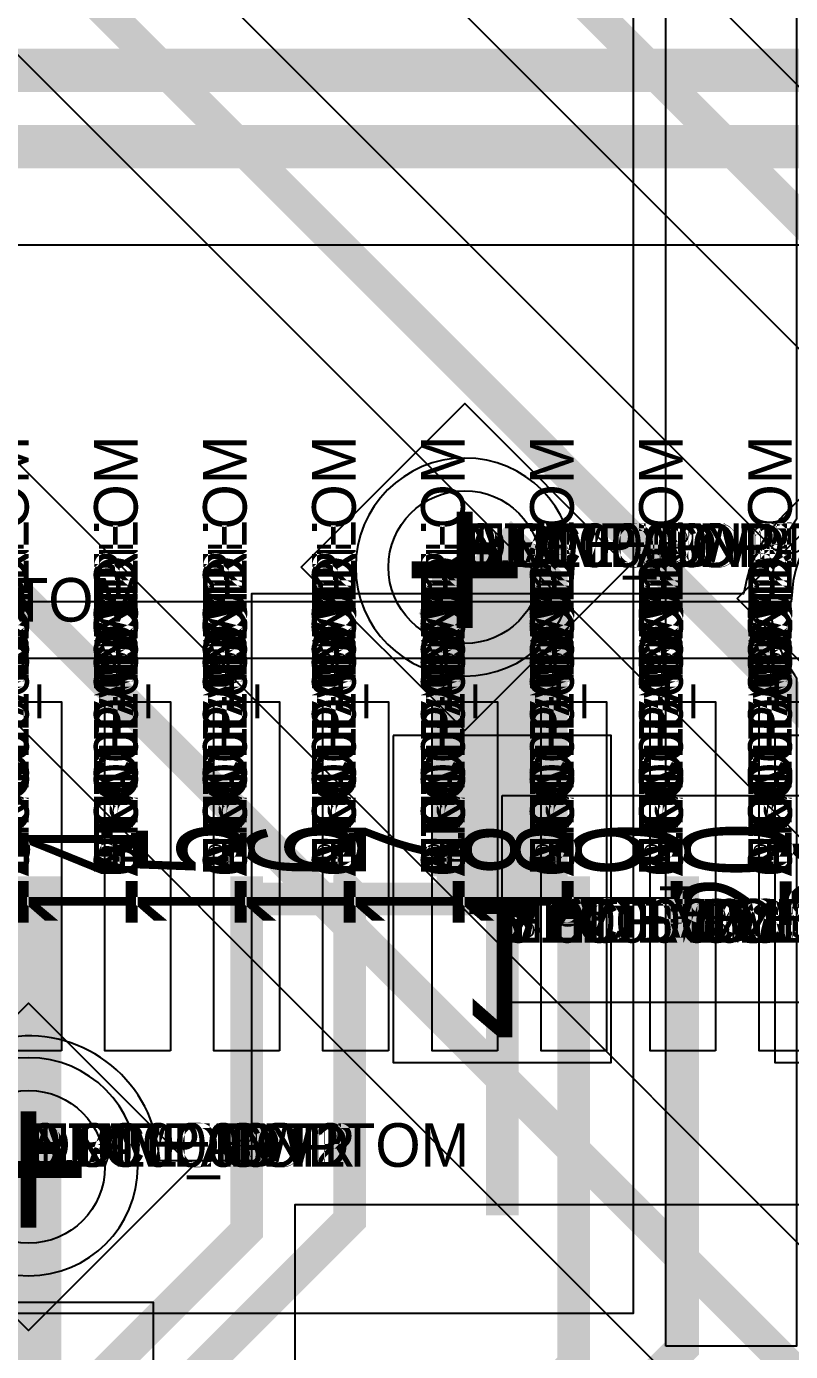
# Model space of a CAD drawing. Extents: x 0 to 323, y 0 to 320.
# Drawn here: x 63.17 to 66.67, y 35.53 to 41.6 of the extents above; entities that cross this region are included whole.
import ezdxf
from ezdxf.enums import TextEntityAlignment as Align

# ---------------------------------------------------------------- set-up
doc = ezdxf.new("R2010")
doc.units = 0
doc.header["$MEASUREMENT"] = 0
doc.layers.get('0').update_dxf_attribs({"linetype": 'CONTINUOUS'})
for name, color, linetype in [('CDN_FIGURES', 7, 'CONTINUOUS'), ('ETCH_BOTTOM', 7, 'CONTINUOUS'), ('ETCH_GND', 3, 'CONTINUOUS'), ('ETCH_INT1', 4, 'CONTINUOUS'), ('ETCH_INT2', 5, 'CONTINUOUS'), ('ETCH_PWR', 6, 'CONTINUOUS'), ('ETCH_TOP', 2, 'CONTINUOUS'), ('MANUFACTURING_NCLEGEND-1-6', 8, 'CONTINUOUS'), ('PACKAGE_GEOMETRY_ASSEMBLY_TOP', 11, 'CONTINUOUS'), ('PACKAGE_GEOMETRY_PIN_NUMBER', 9, 'CONTINUOUS')]:
    doc.layers.add(name, color=color, linetype=linetype)

# ---------------------------------------------------------------- blocks, each defined once
blk = doc.blocks.new('PAD_INFO')
for tag in ['SHAPE_TYPE', 'PAD_HEIGHT', 'PAD_LAYER', 'PAD_TYPE', 'PAD_WIDTH']:
    blk.add_attdef(tag, (0, 0), '', height=0.2)
at = {"flags": 2}
blk.add_attdef('CDN_TYPE', (0, 0), '', height=0.2, dxfattribs=at)
blk = doc.blocks.new('DRILL_INFO')
at = {"flags": 2}
blk.add_attdef('CDN_TYPE', (0, 0), '', height=0.2, dxfattribs=at)
for tag in ['FSHAPE', 'FCHAR', 'DRILL_HEIGHT', 'DIAMETER', 'PLATED', 'DRILL_WIDTH']:
    blk.add_attdef(tag, (0, 0), '', height=0.2)
blk = doc.blocks.new('VIA0700X0300')
at = {"layer": 'ETCH_BOTTOM'}
blk.add_circle((0, 0), 0.35, dxfattribs=at)
at = {"layer": 'ETCH_GND'}
blk.add_circle((0, 0), 0.35, dxfattribs=at)
at = {"layer": 'ETCH_INT1'}
blk.add_circle((0, 0), 0.35, dxfattribs=at)
at = {"layer": 'ETCH_INT2'}
blk.add_circle((0, 0), 0.35, dxfattribs=at)
at = {"layer": 'ETCH_PWR'}
blk.add_circle((0, 0), 0.35, dxfattribs=at)
at = {"layer": 'ETCH_TOP'}
blk.add_circle((0, 0), 0.35, dxfattribs=at)
ref = blk.add_blockref('PAD_INFO', (0, 0))
ref.add_attrib('PAD_LAYER', 'ETCH_TOP', (0, 0), dxfattribs={"height": 0.2})
ref.add_attrib('SHAPE_TYPE', 'NULL', (0, 0), dxfattribs={"height": 0.2})
ref.add_attrib('PAD_TYPE', 'ANTIPAD', (0, 0), dxfattribs={"height": 0.2})
ref.add_attrib('PAD_WIDTH', '0.000000', (0, 0), dxfattribs={"height": 0.2})
ref.add_attrib('PAD_HEIGHT', '0.000000', (0, 0), dxfattribs={"height": 0.2})
ref = blk.add_blockref('PAD_INFO', (0, 0))
ref.add_attrib('PAD_LAYER', 'ETCH_GND', (0, 0), dxfattribs={"height": 0.2})
ref.add_attrib('SHAPE_TYPE', 'NULL', (0, 0), dxfattribs={"height": 0.2})
ref.add_attrib('PAD_TYPE', 'ANTIPAD', (0, 0), dxfattribs={"height": 0.2})
ref.add_attrib('PAD_WIDTH', '0.000000', (0, 0), dxfattribs={"height": 0.2})
ref.add_attrib('PAD_HEIGHT', '0.000000', (0, 0), dxfattribs={"height": 0.2})
ref = blk.add_blockref('PAD_INFO', (0, 0))
ref.add_attrib('PAD_LAYER', 'ETCH_INT1', (0, 0), dxfattribs={"height": 0.2})
ref.add_attrib('SHAPE_TYPE', 'NULL', (0, 0), dxfattribs={"height": 0.2})
ref.add_attrib('PAD_TYPE', 'ANTIPAD', (0, 0), dxfattribs={"height": 0.2})
ref.add_attrib('PAD_WIDTH', '0.000000', (0, 0), dxfattribs={"height": 0.2})
ref.add_attrib('PAD_HEIGHT', '0.000000', (0, 0), dxfattribs={"height": 0.2})
ref = blk.add_blockref('PAD_INFO', (0, 0))
ref.add_attrib('PAD_LAYER', 'ETCH_INT2', (0, 0), dxfattribs={"height": 0.2})
ref.add_attrib('SHAPE_TYPE', 'NULL', (0, 0), dxfattribs={"height": 0.2})
ref.add_attrib('PAD_TYPE', 'ANTIPAD', (0, 0), dxfattribs={"height": 0.2})
ref.add_attrib('PAD_WIDTH', '0.000000', (0, 0), dxfattribs={"height": 0.2})
ref.add_attrib('PAD_HEIGHT', '0.000000', (0, 0), dxfattribs={"height": 0.2})
ref = blk.add_blockref('PAD_INFO', (0, 0))
ref.add_attrib('PAD_LAYER', 'ETCH_PWR', (0, 0), dxfattribs={"height": 0.2})
ref.add_attrib('SHAPE_TYPE', 'NULL', (0, 0), dxfattribs={"height": 0.2})
ref.add_attrib('PAD_TYPE', 'ANTIPAD', (0, 0), dxfattribs={"height": 0.2})
ref.add_attrib('PAD_WIDTH', '0.000000', (0, 0), dxfattribs={"height": 0.2})
ref.add_attrib('PAD_HEIGHT', '0.000000', (0, 0), dxfattribs={"height": 0.2})
ref = blk.add_blockref('PAD_INFO', (0, 0))
ref.add_attrib('PAD_LAYER', 'ETCH_BOTTOM', (0, 0), dxfattribs={"height": 0.2})
ref.add_attrib('SHAPE_TYPE', 'NULL', (0, 0), dxfattribs={"height": 0.2})
ref.add_attrib('PAD_TYPE', 'ANTIPAD', (0, 0), dxfattribs={"height": 0.2})
ref.add_attrib('PAD_WIDTH', '0.000000', (0, 0), dxfattribs={"height": 0.2})
ref.add_attrib('PAD_HEIGHT', '0.000000', (0, 0), dxfattribs={"height": 0.2})
ref = blk.add_blockref('PAD_INFO', (0, 0))
ref.add_attrib('PAD_LAYER', 'ETCH_TOP', (0, 0), dxfattribs={"height": 0.2})
ref.add_attrib('SHAPE_TYPE', 'NULL', (0, 0), dxfattribs={"height": 0.2})
ref.add_attrib('PAD_TYPE', 'THERMAL', (0, 0), dxfattribs={"height": 0.2})
ref.add_attrib('PAD_WIDTH', '0.000000', (0, 0), dxfattribs={"height": 0.2})
ref.add_attrib('PAD_HEIGHT', '0.000000', (0, 0), dxfattribs={"height": 0.2})
ref = blk.add_blockref('PAD_INFO', (0, 0))
ref.add_attrib('PAD_LAYER', 'ETCH_GND', (0, 0), dxfattribs={"height": 0.2})
ref.add_attrib('SHAPE_TYPE', 'NULL', (0, 0), dxfattribs={"height": 0.2})
ref.add_attrib('PAD_TYPE', 'THERMAL', (0, 0), dxfattribs={"height": 0.2})
ref.add_attrib('PAD_WIDTH', '0.000000', (0, 0), dxfattribs={"height": 0.2})
ref.add_attrib('PAD_HEIGHT', '0.000000', (0, 0), dxfattribs={"height": 0.2})
ref = blk.add_blockref('PAD_INFO', (0, 0))
ref.add_attrib('PAD_LAYER', 'ETCH_INT1', (0, 0), dxfattribs={"height": 0.2})
ref.add_attrib('SHAPE_TYPE', 'NULL', (0, 0), dxfattribs={"height": 0.2})
ref.add_attrib('PAD_TYPE', 'THERMAL', (0, 0), dxfattribs={"height": 0.2})
ref.add_attrib('PAD_WIDTH', '0.000000', (0, 0), dxfattribs={"height": 0.2})
ref.add_attrib('PAD_HEIGHT', '0.000000', (0, 0), dxfattribs={"height": 0.2})
ref = blk.add_blockref('PAD_INFO', (0, 0))
ref.add_attrib('PAD_LAYER', 'ETCH_INT2', (0, 0), dxfattribs={"height": 0.2})
ref.add_attrib('SHAPE_TYPE', 'NULL', (0, 0), dxfattribs={"height": 0.2})
ref.add_attrib('PAD_TYPE', 'THERMAL', (0, 0), dxfattribs={"height": 0.2})
ref.add_attrib('PAD_WIDTH', '0.000000', (0, 0), dxfattribs={"height": 0.2})
ref.add_attrib('PAD_HEIGHT', '0.000000', (0, 0), dxfattribs={"height": 0.2})
ref = blk.add_blockref('PAD_INFO', (0, 0))
ref.add_attrib('PAD_LAYER', 'ETCH_PWR', (0, 0), dxfattribs={"height": 0.2})
ref.add_attrib('SHAPE_TYPE', 'NULL', (0, 0), dxfattribs={"height": 0.2})
ref.add_attrib('PAD_TYPE', 'THERMAL', (0, 0), dxfattribs={"height": 0.2})
ref.add_attrib('PAD_WIDTH', '0.000000', (0, 0), dxfattribs={"height": 0.2})
ref.add_attrib('PAD_HEIGHT', '0.000000', (0, 0), dxfattribs={"height": 0.2})
ref = blk.add_blockref('PAD_INFO', (0, 0))
ref.add_attrib('PAD_LAYER', 'ETCH_BOTTOM', (0, 0), dxfattribs={"height": 0.2})
ref.add_attrib('SHAPE_TYPE', 'NULL', (0, 0), dxfattribs={"height": 0.2})
ref.add_attrib('PAD_TYPE', 'THERMAL', (0, 0), dxfattribs={"height": 0.2})
ref.add_attrib('PAD_WIDTH', '0.000000', (0, 0), dxfattribs={"height": 0.2})
ref.add_attrib('PAD_HEIGHT', '0.000000', (0, 0), dxfattribs={"height": 0.2})
ref = blk.add_blockref('PAD_INFO', (0, 0))
ref.add_attrib('PAD_LAYER', 'ETCH_TOP', (0, 0), dxfattribs={"height": 0.2})
ref.add_attrib('SHAPE_TYPE', 'CIRCLE', (0, 0), dxfattribs={"height": 0.2})
ref.add_attrib('PAD_TYPE', 'REGULAR', (0, 0), dxfattribs={"height": 0.2})
ref.add_attrib('PAD_WIDTH', '0.700000', (0, 0), dxfattribs={"height": 0.2})
ref.add_attrib('PAD_HEIGHT', '0.700000', (0, 0), dxfattribs={"height": 0.2})
ref = blk.add_blockref('PAD_INFO', (0, 0))
ref.add_attrib('PAD_LAYER', 'ETCH_GND', (0, 0), dxfattribs={"height": 0.2})
ref.add_attrib('SHAPE_TYPE', 'CIRCLE', (0, 0), dxfattribs={"height": 0.2})
ref.add_attrib('PAD_TYPE', 'REGULAR', (0, 0), dxfattribs={"height": 0.2})
ref.add_attrib('PAD_WIDTH', '0.700000', (0, 0), dxfattribs={"height": 0.2})
ref.add_attrib('PAD_HEIGHT', '0.700000', (0, 0), dxfattribs={"height": 0.2})
ref = blk.add_blockref('PAD_INFO', (0, 0))
ref.add_attrib('PAD_LAYER', 'ETCH_INT1', (0, 0), dxfattribs={"height": 0.2})
ref.add_attrib('SHAPE_TYPE', 'CIRCLE', (0, 0), dxfattribs={"height": 0.2})
ref.add_attrib('PAD_TYPE', 'REGULAR', (0, 0), dxfattribs={"height": 0.2})
ref.add_attrib('PAD_WIDTH', '0.700000', (0, 0), dxfattribs={"height": 0.2})
ref.add_attrib('PAD_HEIGHT', '0.700000', (0, 0), dxfattribs={"height": 0.2})
ref = blk.add_blockref('PAD_INFO', (0, 0))
ref.add_attrib('PAD_LAYER', 'ETCH_INT2', (0, 0), dxfattribs={"height": 0.2})
ref.add_attrib('SHAPE_TYPE', 'CIRCLE', (0, 0), dxfattribs={"height": 0.2})
ref.add_attrib('PAD_TYPE', 'REGULAR', (0, 0), dxfattribs={"height": 0.2})
ref.add_attrib('PAD_WIDTH', '0.700000', (0, 0), dxfattribs={"height": 0.2})
ref.add_attrib('PAD_HEIGHT', '0.700000', (0, 0), dxfattribs={"height": 0.2})
ref = blk.add_blockref('PAD_INFO', (0, 0))
ref.add_attrib('PAD_LAYER', 'ETCH_PWR', (0, 0), dxfattribs={"height": 0.2})
ref.add_attrib('SHAPE_TYPE', 'CIRCLE', (0, 0), dxfattribs={"height": 0.2})
ref.add_attrib('PAD_TYPE', 'REGULAR', (0, 0), dxfattribs={"height": 0.2})
ref.add_attrib('PAD_WIDTH', '0.700000', (0, 0), dxfattribs={"height": 0.2})
ref.add_attrib('PAD_HEIGHT', '0.700000', (0, 0), dxfattribs={"height": 0.2})
ref = blk.add_blockref('PAD_INFO', (0, 0))
ref.add_attrib('PAD_LAYER', 'ETCH_BOTTOM', (0, 0), dxfattribs={"height": 0.2})
ref.add_attrib('SHAPE_TYPE', 'CIRCLE', (0, 0), dxfattribs={"height": 0.2})
ref.add_attrib('PAD_TYPE', 'REGULAR', (0, 0), dxfattribs={"height": 0.2})
ref.add_attrib('PAD_WIDTH', '0.700000', (0, 0), dxfattribs={"height": 0.2})
ref.add_attrib('PAD_HEIGHT', '0.700000', (0, 0), dxfattribs={"height": 0.2})
ref = blk.add_blockref('DRILL_INFO', (0, 0))
ref.add_attrib('DIAMETER', '0.300000', (0, 0), dxfattribs={"height": 0.2})
ref.add_attrib('PLATED', 'PLATED', (0, 0), dxfattribs={"height": 0.2})
ref.add_attrib('FSHAPE', 'DIAMOND', (0, 0), dxfattribs={"height": 0.2})
ref.add_attrib('FCHAR', '+', (0, 0), dxfattribs={"height": 0.2})
ref.add_attrib('DRILL_WIDTH', '1.500000', (0, 0), dxfattribs={"height": 0.2})
ref.add_attrib('DRILL_HEIGHT', '1.500000', (0, 0), dxfattribs={"height": 0.2})
for tag in ['CDN_TYPE', 'PIN']:
    blk.add_attdef(tag, (0, 0), '', height=0.2)
at = {"flags": 2}
for tag in ['PSTKNAME', 'BBV']:
    blk.add_attdef(tag, (0, 0), '', height=0.2, dxfattribs=at)
blk = doc.blocks.new('FIGURE_DIAMOND')
at = {"layer": 'CDN_FIGURES'}
blk.add_lwpolyline([(-0.5, 0), (0, 0.5), (0.5, 0), (0, -0.5)], close=True, dxfattribs=at)
blk = doc.blocks.new('RC1600X0300TS_NS')
at = {"layer": 'ETCH_TOP'}
blk.add_lwpolyline([(-0.8, -0.15), (-0.8, 0.15), (0.8, 0.15), (0.8, -0.15)], close=True, dxfattribs=at)
ref = blk.add_blockref('PAD_INFO', (0, 0))
ref.add_attrib('PAD_LAYER', 'ETCH_TOP', (0, 0), dxfattribs={"height": 0.2})
ref.add_attrib('SHAPE_TYPE', 'NULL', (0, 0), dxfattribs={"height": 0.2})
ref.add_attrib('PAD_TYPE', 'ANTIPAD', (0, 0), dxfattribs={"height": 0.2})
ref.add_attrib('PAD_WIDTH', '0.000000', (0, 0), dxfattribs={"height": 0.2})
ref.add_attrib('PAD_HEIGHT', '0.000000', (0, 0), dxfattribs={"height": 0.2})
ref = blk.add_blockref('PAD_INFO', (0, 0))
ref.add_attrib('PAD_LAYER', 'ETCH_GND', (0, 0), dxfattribs={"height": 0.2})
ref.add_attrib('SHAPE_TYPE', 'NULL', (0, 0), dxfattribs={"height": 0.2})
ref.add_attrib('PAD_TYPE', 'ANTIPAD', (0, 0), dxfattribs={"height": 0.2})
ref.add_attrib('PAD_WIDTH', '0.000000', (0, 0), dxfattribs={"height": 0.2})
ref.add_attrib('PAD_HEIGHT', '0.000000', (0, 0), dxfattribs={"height": 0.2})
ref = blk.add_blockref('PAD_INFO', (0, 0))
ref.add_attrib('PAD_LAYER', 'ETCH_INT1', (0, 0), dxfattribs={"height": 0.2})
ref.add_attrib('SHAPE_TYPE', 'NULL', (0, 0), dxfattribs={"height": 0.2})
ref.add_attrib('PAD_TYPE', 'ANTIPAD', (0, 0), dxfattribs={"height": 0.2})
ref.add_attrib('PAD_WIDTH', '0.000000', (0, 0), dxfattribs={"height": 0.2})
ref.add_attrib('PAD_HEIGHT', '0.000000', (0, 0), dxfattribs={"height": 0.2})
ref = blk.add_blockref('PAD_INFO', (0, 0))
ref.add_attrib('PAD_LAYER', 'ETCH_INT2', (0, 0), dxfattribs={"height": 0.2})
ref.add_attrib('SHAPE_TYPE', 'NULL', (0, 0), dxfattribs={"height": 0.2})
ref.add_attrib('PAD_TYPE', 'ANTIPAD', (0, 0), dxfattribs={"height": 0.2})
ref.add_attrib('PAD_WIDTH', '0.000000', (0, 0), dxfattribs={"height": 0.2})
ref.add_attrib('PAD_HEIGHT', '0.000000', (0, 0), dxfattribs={"height": 0.2})
ref = blk.add_blockref('PAD_INFO', (0, 0))
ref.add_attrib('PAD_LAYER', 'ETCH_PWR', (0, 0), dxfattribs={"height": 0.2})
ref.add_attrib('SHAPE_TYPE', 'NULL', (0, 0), dxfattribs={"height": 0.2})
ref.add_attrib('PAD_TYPE', 'ANTIPAD', (0, 0), dxfattribs={"height": 0.2})
ref.add_attrib('PAD_WIDTH', '0.000000', (0, 0), dxfattribs={"height": 0.2})
ref.add_attrib('PAD_HEIGHT', '0.000000', (0, 0), dxfattribs={"height": 0.2})
ref = blk.add_blockref('PAD_INFO', (0, 0))
ref.add_attrib('PAD_LAYER', 'ETCH_BOTTOM', (0, 0), dxfattribs={"height": 0.2})
ref.add_attrib('SHAPE_TYPE', 'NULL', (0, 0), dxfattribs={"height": 0.2})
ref.add_attrib('PAD_TYPE', 'ANTIPAD', (0, 0), dxfattribs={"height": 0.2})
ref.add_attrib('PAD_WIDTH', '0.000000', (0, 0), dxfattribs={"height": 0.2})
ref.add_attrib('PAD_HEIGHT', '0.000000', (0, 0), dxfattribs={"height": 0.2})
ref = blk.add_blockref('PAD_INFO', (0, 0))
ref.add_attrib('PAD_LAYER', 'ETCH_TOP', (0, 0), dxfattribs={"height": 0.2})
ref.add_attrib('SHAPE_TYPE', 'NULL', (0, 0), dxfattribs={"height": 0.2})
ref.add_attrib('PAD_TYPE', 'THERMAL', (0, 0), dxfattribs={"height": 0.2})
ref.add_attrib('PAD_WIDTH', '0.000000', (0, 0), dxfattribs={"height": 0.2})
ref.add_attrib('PAD_HEIGHT', '0.000000', (0, 0), dxfattribs={"height": 0.2})
ref = blk.add_blockref('PAD_INFO', (0, 0))
ref.add_attrib('PAD_LAYER', 'ETCH_GND', (0, 0), dxfattribs={"height": 0.2})
ref.add_attrib('SHAPE_TYPE', 'NULL', (0, 0), dxfattribs={"height": 0.2})
ref.add_attrib('PAD_TYPE', 'THERMAL', (0, 0), dxfattribs={"height": 0.2})
ref.add_attrib('PAD_WIDTH', '0.000000', (0, 0), dxfattribs={"height": 0.2})
ref.add_attrib('PAD_HEIGHT', '0.000000', (0, 0), dxfattribs={"height": 0.2})
ref = blk.add_blockref('PAD_INFO', (0, 0))
ref.add_attrib('PAD_LAYER', 'ETCH_INT1', (0, 0), dxfattribs={"height": 0.2})
ref.add_attrib('SHAPE_TYPE', 'NULL', (0, 0), dxfattribs={"height": 0.2})
ref.add_attrib('PAD_TYPE', 'THERMAL', (0, 0), dxfattribs={"height": 0.2})
ref.add_attrib('PAD_WIDTH', '0.000000', (0, 0), dxfattribs={"height": 0.2})
ref.add_attrib('PAD_HEIGHT', '0.000000', (0, 0), dxfattribs={"height": 0.2})
ref = blk.add_blockref('PAD_INFO', (0, 0))
ref.add_attrib('PAD_LAYER', 'ETCH_INT2', (0, 0), dxfattribs={"height": 0.2})
ref.add_attrib('SHAPE_TYPE', 'NULL', (0, 0), dxfattribs={"height": 0.2})
ref.add_attrib('PAD_TYPE', 'THERMAL', (0, 0), dxfattribs={"height": 0.2})
ref.add_attrib('PAD_WIDTH', '0.000000', (0, 0), dxfattribs={"height": 0.2})
ref.add_attrib('PAD_HEIGHT', '0.000000', (0, 0), dxfattribs={"height": 0.2})
ref = blk.add_blockref('PAD_INFO', (0, 0))
ref.add_attrib('PAD_LAYER', 'ETCH_PWR', (0, 0), dxfattribs={"height": 0.2})
ref.add_attrib('SHAPE_TYPE', 'NULL', (0, 0), dxfattribs={"height": 0.2})
ref.add_attrib('PAD_TYPE', 'THERMAL', (0, 0), dxfattribs={"height": 0.2})
ref.add_attrib('PAD_WIDTH', '0.000000', (0, 0), dxfattribs={"height": 0.2})
ref.add_attrib('PAD_HEIGHT', '0.000000', (0, 0), dxfattribs={"height": 0.2})
ref = blk.add_blockref('PAD_INFO', (0, 0))
ref.add_attrib('PAD_LAYER', 'ETCH_BOTTOM', (0, 0), dxfattribs={"height": 0.2})
ref.add_attrib('SHAPE_TYPE', 'NULL', (0, 0), dxfattribs={"height": 0.2})
ref.add_attrib('PAD_TYPE', 'THERMAL', (0, 0), dxfattribs={"height": 0.2})
ref.add_attrib('PAD_WIDTH', '0.000000', (0, 0), dxfattribs={"height": 0.2})
ref.add_attrib('PAD_HEIGHT', '0.000000', (0, 0), dxfattribs={"height": 0.2})
ref = blk.add_blockref('PAD_INFO', (0, 0))
ref.add_attrib('PAD_LAYER', 'ETCH_TOP', (0, 0), dxfattribs={"height": 0.2})
ref.add_attrib('SHAPE_TYPE', 'RECTANGLE', (0, 0), dxfattribs={"height": 0.2})
ref.add_attrib('PAD_TYPE', 'REGULAR', (0, 0), dxfattribs={"height": 0.2})
ref.add_attrib('PAD_WIDTH', '1.600000', (0, 0), dxfattribs={"height": 0.2})
ref.add_attrib('PAD_HEIGHT', '0.300000', (0, 0), dxfattribs={"height": 0.2})
ref = blk.add_blockref('PAD_INFO', (0, 0))
ref.add_attrib('PAD_LAYER', 'ETCH_GND', (0, 0), dxfattribs={"height": 0.2})
ref.add_attrib('SHAPE_TYPE', 'NULL', (0, 0), dxfattribs={"height": 0.2})
ref.add_attrib('PAD_TYPE', 'REGULAR', (0, 0), dxfattribs={"height": 0.2})
ref.add_attrib('PAD_WIDTH', '0.000000', (0, 0), dxfattribs={"height": 0.2})
ref.add_attrib('PAD_HEIGHT', '0.000000', (0, 0), dxfattribs={"height": 0.2})
ref = blk.add_blockref('PAD_INFO', (0, 0))
ref.add_attrib('PAD_LAYER', 'ETCH_INT1', (0, 0), dxfattribs={"height": 0.2})
ref.add_attrib('SHAPE_TYPE', 'NULL', (0, 0), dxfattribs={"height": 0.2})
ref.add_attrib('PAD_TYPE', 'REGULAR', (0, 0), dxfattribs={"height": 0.2})
ref.add_attrib('PAD_WIDTH', '0.000000', (0, 0), dxfattribs={"height": 0.2})
ref.add_attrib('PAD_HEIGHT', '0.000000', (0, 0), dxfattribs={"height": 0.2})
ref = blk.add_blockref('PAD_INFO', (0, 0))
ref.add_attrib('PAD_LAYER', 'ETCH_INT2', (0, 0), dxfattribs={"height": 0.2})
ref.add_attrib('SHAPE_TYPE', 'NULL', (0, 0), dxfattribs={"height": 0.2})
ref.add_attrib('PAD_TYPE', 'REGULAR', (0, 0), dxfattribs={"height": 0.2})
ref.add_attrib('PAD_WIDTH', '0.000000', (0, 0), dxfattribs={"height": 0.2})
ref.add_attrib('PAD_HEIGHT', '0.000000', (0, 0), dxfattribs={"height": 0.2})
ref = blk.add_blockref('PAD_INFO', (0, 0))
ref.add_attrib('PAD_LAYER', 'ETCH_PWR', (0, 0), dxfattribs={"height": 0.2})
ref.add_attrib('SHAPE_TYPE', 'NULL', (0, 0), dxfattribs={"height": 0.2})
ref.add_attrib('PAD_TYPE', 'REGULAR', (0, 0), dxfattribs={"height": 0.2})
ref.add_attrib('PAD_WIDTH', '0.000000', (0, 0), dxfattribs={"height": 0.2})
ref.add_attrib('PAD_HEIGHT', '0.000000', (0, 0), dxfattribs={"height": 0.2})
ref = blk.add_blockref('PAD_INFO', (0, 0))
ref.add_attrib('PAD_LAYER', 'ETCH_BOTTOM', (0, 0), dxfattribs={"height": 0.2})
ref.add_attrib('SHAPE_TYPE', 'NULL', (0, 0), dxfattribs={"height": 0.2})
ref.add_attrib('PAD_TYPE', 'REGULAR', (0, 0), dxfattribs={"height": 0.2})
ref.add_attrib('PAD_WIDTH', '0.000000', (0, 0), dxfattribs={"height": 0.2})
ref.add_attrib('PAD_HEIGHT', '0.000000', (0, 0), dxfattribs={"height": 0.2})
ref = blk.add_blockref('DRILL_INFO', (0, 0))
ref.add_attrib('DIAMETER', '0.000000', (0, 0), dxfattribs={"height": 0.2})
ref.add_attrib('PLATED', 'PLATED', (0, 0), dxfattribs={"height": 0.2})
ref.add_attrib('FSHAPE', 'NULL', (0, 0), dxfattribs={"height": 0.2})
ref.add_attrib('DRILL_WIDTH', '0.000000', (0, 0), dxfattribs={"height": 0.2})
ref.add_attrib('DRILL_HEIGHT', '0.000000', (0, 0), dxfattribs={"height": 0.2})
for tag in ['CDN_TYPE', 'PIN']:
    blk.add_attdef(tag, (0, 0), '', height=0.2)
at = {"flags": 2}
for tag in ['PSTKNAME', 'BBV']:
    blk.add_attdef(tag, (0, 0), '', height=0.2, dxfattribs=at)
blk = doc.blocks.new('F42')
at = {"layer": 'PACKAGE_GEOMETRY_ASSEMBLY_TOP'}
blk.add_lwpolyline([(1, -26.75), (29, -26.75), (29, 1.25), (1, 1.25)], close=True, dxfattribs=at)
at = {"layer": 'ETCH_TOP'}
for p in [(0, -9.5), (0, -9), (0, -8.5), (0, -7.5), (0, -8), (0, -7)]:
    blk.add_blockref('RC1600X0300TS_NS', p, dxfattribs=at)
ref = blk.add_blockref('RC1600X0300TS_NS', (0, -6), dxfattribs=at)
ref.add_attrib('CDN_TYPE', 'PIN', (0, 0), dxfattribs={"height": 0.2})
ref.add_attrib('PIN', '13', (0, 0), dxfattribs={"height": 0.2})
ref = blk.add_blockref('RC1600X0300TS_NS', (0, -6.5), dxfattribs=at)
ref.add_attrib('CDN_TYPE', 'PIN', (0, 0), dxfattribs={"height": 0.2})
ref.add_attrib('PIN', '14', (0, 0), dxfattribs={"height": 0.2})
at = {"flags": 2}
for tag in ['SYMBOL_TYPE', 'CDN_TYPE', 'REFDES']:
    blk.add_attdef(tag, (0, 0), '', height=0.2, dxfattribs=at)
blk = doc.blocks.new('RC1000X1500TS')
at = {"layer": 'ETCH_TOP'}
blk.add_lwpolyline([(-0.5, -0.75), (-0.5, 0.75), (0.5, 0.75), (0.5, -0.75)], close=True, dxfattribs=at)
ref = blk.add_blockref('PAD_INFO', (0, 0))
ref.add_attrib('PAD_LAYER', 'ETCH_TOP', (0, 0), dxfattribs={"height": 0.2})
ref.add_attrib('SHAPE_TYPE', 'NULL', (0, 0), dxfattribs={"height": 0.2})
ref.add_attrib('PAD_TYPE', 'ANTIPAD', (0, 0), dxfattribs={"height": 0.2})
ref.add_attrib('PAD_WIDTH', '0.000000', (0, 0), dxfattribs={"height": 0.2})
ref.add_attrib('PAD_HEIGHT', '0.000000', (0, 0), dxfattribs={"height": 0.2})
ref = blk.add_blockref('PAD_INFO', (0, 0))
ref.add_attrib('PAD_LAYER', 'ETCH_GND', (0, 0), dxfattribs={"height": 0.2})
ref.add_attrib('SHAPE_TYPE', 'NULL', (0, 0), dxfattribs={"height": 0.2})
ref.add_attrib('PAD_TYPE', 'ANTIPAD', (0, 0), dxfattribs={"height": 0.2})
ref.add_attrib('PAD_WIDTH', '0.000000', (0, 0), dxfattribs={"height": 0.2})
ref.add_attrib('PAD_HEIGHT', '0.000000', (0, 0), dxfattribs={"height": 0.2})
ref = blk.add_blockref('PAD_INFO', (0, 0))
ref.add_attrib('PAD_LAYER', 'ETCH_INT1', (0, 0), dxfattribs={"height": 0.2})
ref.add_attrib('SHAPE_TYPE', 'NULL', (0, 0), dxfattribs={"height": 0.2})
ref.add_attrib('PAD_TYPE', 'ANTIPAD', (0, 0), dxfattribs={"height": 0.2})
ref.add_attrib('PAD_WIDTH', '0.000000', (0, 0), dxfattribs={"height": 0.2})
ref.add_attrib('PAD_HEIGHT', '0.000000', (0, 0), dxfattribs={"height": 0.2})
ref = blk.add_blockref('PAD_INFO', (0, 0))
ref.add_attrib('PAD_LAYER', 'ETCH_INT2', (0, 0), dxfattribs={"height": 0.2})
ref.add_attrib('SHAPE_TYPE', 'NULL', (0, 0), dxfattribs={"height": 0.2})
ref.add_attrib('PAD_TYPE', 'ANTIPAD', (0, 0), dxfattribs={"height": 0.2})
ref.add_attrib('PAD_WIDTH', '0.000000', (0, 0), dxfattribs={"height": 0.2})
ref.add_attrib('PAD_HEIGHT', '0.000000', (0, 0), dxfattribs={"height": 0.2})
ref = blk.add_blockref('PAD_INFO', (0, 0))
ref.add_attrib('PAD_LAYER', 'ETCH_PWR', (0, 0), dxfattribs={"height": 0.2})
ref.add_attrib('SHAPE_TYPE', 'NULL', (0, 0), dxfattribs={"height": 0.2})
ref.add_attrib('PAD_TYPE', 'ANTIPAD', (0, 0), dxfattribs={"height": 0.2})
ref.add_attrib('PAD_WIDTH', '0.000000', (0, 0), dxfattribs={"height": 0.2})
ref.add_attrib('PAD_HEIGHT', '0.000000', (0, 0), dxfattribs={"height": 0.2})
ref = blk.add_blockref('PAD_INFO', (0, 0))
ref.add_attrib('PAD_LAYER', 'ETCH_BOTTOM', (0, 0), dxfattribs={"height": 0.2})
ref.add_attrib('SHAPE_TYPE', 'NULL', (0, 0), dxfattribs={"height": 0.2})
ref.add_attrib('PAD_TYPE', 'ANTIPAD', (0, 0), dxfattribs={"height": 0.2})
ref.add_attrib('PAD_WIDTH', '0.000000', (0, 0), dxfattribs={"height": 0.2})
ref.add_attrib('PAD_HEIGHT', '0.000000', (0, 0), dxfattribs={"height": 0.2})
ref = blk.add_blockref('PAD_INFO', (0, 0))
ref.add_attrib('PAD_LAYER', 'ETCH_TOP', (0, 0), dxfattribs={"height": 0.2})
ref.add_attrib('SHAPE_TYPE', 'NULL', (0, 0), dxfattribs={"height": 0.2})
ref.add_attrib('PAD_TYPE', 'THERMAL', (0, 0), dxfattribs={"height": 0.2})
ref.add_attrib('PAD_WIDTH', '0.000000', (0, 0), dxfattribs={"height": 0.2})
ref.add_attrib('PAD_HEIGHT', '0.000000', (0, 0), dxfattribs={"height": 0.2})
ref = blk.add_blockref('PAD_INFO', (0, 0))
ref.add_attrib('PAD_LAYER', 'ETCH_GND', (0, 0), dxfattribs={"height": 0.2})
ref.add_attrib('SHAPE_TYPE', 'NULL', (0, 0), dxfattribs={"height": 0.2})
ref.add_attrib('PAD_TYPE', 'THERMAL', (0, 0), dxfattribs={"height": 0.2})
ref.add_attrib('PAD_WIDTH', '0.000000', (0, 0), dxfattribs={"height": 0.2})
ref.add_attrib('PAD_HEIGHT', '0.000000', (0, 0), dxfattribs={"height": 0.2})
ref = blk.add_blockref('PAD_INFO', (0, 0))
ref.add_attrib('PAD_LAYER', 'ETCH_INT1', (0, 0), dxfattribs={"height": 0.2})
ref.add_attrib('SHAPE_TYPE', 'NULL', (0, 0), dxfattribs={"height": 0.2})
ref.add_attrib('PAD_TYPE', 'THERMAL', (0, 0), dxfattribs={"height": 0.2})
ref.add_attrib('PAD_WIDTH', '0.000000', (0, 0), dxfattribs={"height": 0.2})
ref.add_attrib('PAD_HEIGHT', '0.000000', (0, 0), dxfattribs={"height": 0.2})
ref = blk.add_blockref('PAD_INFO', (0, 0))
ref.add_attrib('PAD_LAYER', 'ETCH_INT2', (0, 0), dxfattribs={"height": 0.2})
ref.add_attrib('SHAPE_TYPE', 'NULL', (0, 0), dxfattribs={"height": 0.2})
ref.add_attrib('PAD_TYPE', 'THERMAL', (0, 0), dxfattribs={"height": 0.2})
ref.add_attrib('PAD_WIDTH', '0.000000', (0, 0), dxfattribs={"height": 0.2})
ref.add_attrib('PAD_HEIGHT', '0.000000', (0, 0), dxfattribs={"height": 0.2})
ref = blk.add_blockref('PAD_INFO', (0, 0))
ref.add_attrib('PAD_LAYER', 'ETCH_PWR', (0, 0), dxfattribs={"height": 0.2})
ref.add_attrib('SHAPE_TYPE', 'NULL', (0, 0), dxfattribs={"height": 0.2})
ref.add_attrib('PAD_TYPE', 'THERMAL', (0, 0), dxfattribs={"height": 0.2})
ref.add_attrib('PAD_WIDTH', '0.000000', (0, 0), dxfattribs={"height": 0.2})
ref.add_attrib('PAD_HEIGHT', '0.000000', (0, 0), dxfattribs={"height": 0.2})
ref = blk.add_blockref('PAD_INFO', (0, 0))
ref.add_attrib('PAD_LAYER', 'ETCH_BOTTOM', (0, 0), dxfattribs={"height": 0.2})
ref.add_attrib('SHAPE_TYPE', 'NULL', (0, 0), dxfattribs={"height": 0.2})
ref.add_attrib('PAD_TYPE', 'THERMAL', (0, 0), dxfattribs={"height": 0.2})
ref.add_attrib('PAD_WIDTH', '0.000000', (0, 0), dxfattribs={"height": 0.2})
ref.add_attrib('PAD_HEIGHT', '0.000000', (0, 0), dxfattribs={"height": 0.2})
ref = blk.add_blockref('PAD_INFO', (0, 0))
ref.add_attrib('PAD_LAYER', 'ETCH_GND', (0, 0), dxfattribs={"height": 0.2})
ref.add_attrib('SHAPE_TYPE', 'NULL', (0, 0), dxfattribs={"height": 0.2})
ref.add_attrib('PAD_TYPE', 'REGULAR', (0, 0), dxfattribs={"height": 0.2})
ref.add_attrib('PAD_WIDTH', '0.000000', (0, 0), dxfattribs={"height": 0.2})
ref.add_attrib('PAD_HEIGHT', '0.000000', (0, 0), dxfattribs={"height": 0.2})
ref = blk.add_blockref('PAD_INFO', (0, 0))
ref.add_attrib('PAD_LAYER', 'ETCH_INT1', (0, 0), dxfattribs={"height": 0.2})
ref.add_attrib('SHAPE_TYPE', 'NULL', (0, 0), dxfattribs={"height": 0.2})
ref.add_attrib('PAD_TYPE', 'REGULAR', (0, 0), dxfattribs={"height": 0.2})
ref.add_attrib('PAD_WIDTH', '0.000000', (0, 0), dxfattribs={"height": 0.2})
ref.add_attrib('PAD_HEIGHT', '0.000000', (0, 0), dxfattribs={"height": 0.2})
ref = blk.add_blockref('PAD_INFO', (0, 0))
ref.add_attrib('PAD_LAYER', 'ETCH_INT2', (0, 0), dxfattribs={"height": 0.2})
ref.add_attrib('SHAPE_TYPE', 'NULL', (0, 0), dxfattribs={"height": 0.2})
ref.add_attrib('PAD_TYPE', 'REGULAR', (0, 0), dxfattribs={"height": 0.2})
ref.add_attrib('PAD_WIDTH', '0.000000', (0, 0), dxfattribs={"height": 0.2})
ref.add_attrib('PAD_HEIGHT', '0.000000', (0, 0), dxfattribs={"height": 0.2})
ref = blk.add_blockref('PAD_INFO', (0, 0))
ref.add_attrib('PAD_LAYER', 'ETCH_PWR', (0, 0), dxfattribs={"height": 0.2})
ref.add_attrib('SHAPE_TYPE', 'NULL', (0, 0), dxfattribs={"height": 0.2})
ref.add_attrib('PAD_TYPE', 'REGULAR', (0, 0), dxfattribs={"height": 0.2})
ref.add_attrib('PAD_WIDTH', '0.000000', (0, 0), dxfattribs={"height": 0.2})
ref.add_attrib('PAD_HEIGHT', '0.000000', (0, 0), dxfattribs={"height": 0.2})
ref = blk.add_blockref('PAD_INFO', (0, 0))
ref.add_attrib('PAD_LAYER', 'ETCH_BOTTOM', (0, 0), dxfattribs={"height": 0.2})
ref.add_attrib('SHAPE_TYPE', 'NULL', (0, 0), dxfattribs={"height": 0.2})
ref.add_attrib('PAD_TYPE', 'REGULAR', (0, 0), dxfattribs={"height": 0.2})
ref.add_attrib('PAD_WIDTH', '0.000000', (0, 0), dxfattribs={"height": 0.2})
ref.add_attrib('PAD_HEIGHT', '0.000000', (0, 0), dxfattribs={"height": 0.2})
ref = blk.add_blockref('DRILL_INFO', (0, 0))
ref.add_attrib('DIAMETER', '0.000000', (0, 0), dxfattribs={"height": 0.2})
ref.add_attrib('PLATED', 'PLATED', (0, 0), dxfattribs={"height": 0.2})
ref.add_attrib('FSHAPE', 'NULL', (0, 0), dxfattribs={"height": 0.2})
ref.add_attrib('DRILL_WIDTH', '0.000000', (0, 0), dxfattribs={"height": 0.2})
ref.add_attrib('DRILL_HEIGHT', '0.000000', (0, 0), dxfattribs={"height": 0.2})
ref = blk.add_blockref('PAD_INFO', (0, 0))
ref.add_attrib('PAD_LAYER', 'ETCH_TOP', (0, 0), dxfattribs={"height": 0.2})
ref.add_attrib('SHAPE_TYPE', 'RECTANGLE', (0, 0), dxfattribs={"height": 0.2})
ref.add_attrib('PAD_TYPE', 'REGULAR', (0, 0), dxfattribs={"height": 0.2})
ref.add_attrib('PAD_WIDTH', '1.000000', (0, 0), dxfattribs={"height": 0.2})
ref.add_attrib('PAD_HEIGHT', '1.500000', (0, 0), dxfattribs={"height": 0.2})
for tag in ['CDN_TYPE', 'PIN']:
    blk.add_attdef(tag, (0, 0), '', height=0.2)
at = {"flags": 2}
for tag in ['PSTKNAME', 'BBV']:
    blk.add_attdef(tag, (0, 0), '', height=0.2, dxfattribs=at)
blk = doc.blocks.new('F56')
at = {"layer": 'PACKAGE_GEOMETRY_ASSEMBLY_TOP'}
blk.add_lwpolyline([(0, -0.475), (1.75, -0.475), (1.75, 0.475), (0, 0.475)], close=True, dxfattribs=at)
at = {"layer": 'ETCH_TOP'}
ref = blk.add_blockref('RC1000X1500TS', (0, 0), dxfattribs=at)
ref.add_attrib('CDN_TYPE', 'PIN', (0, 0), dxfattribs={"height": 0.2})
ref.add_attrib('PIN', '1', (0, 0), dxfattribs={"height": 0.2})
ref = blk.add_blockref('RC1000X1500TS', (1.75, 0), dxfattribs=at)
ref.add_attrib('CDN_TYPE', 'PIN', (0, 0), dxfattribs={"height": 0.2})
ref.add_attrib('PIN', '2', (0, 0), dxfattribs={"height": 0.2})
at = {"flags": 2}
for tag in ['SYMBOL_TYPE', 'CDN_TYPE', 'REFDES']:
    blk.add_attdef(tag, (0, 0), '', height=0.2, dxfattribs=at)

msp = doc.modelspace()

# ---------------------------------------------------------------- linework, layer by layer
at = {"layer": 'ETCH_BOTTOM'}
for points, format in [([(104.05, 83.05, 0.2, 0.2, 0), (102.3486, 83.05, 0.2, 0.2, 0), (95.1486, 75.85, 0.2, 0.2, 0), (93.9014, 75.85, 0.2, 0.2, 0), (93.55, 75.4986, 0.2, 0.2, 0), (93.55, 63.9874, 0.2, 0.2, 0), (94.4, 63.1374, 0.2, 0.2, 0), (94.4, 61.5626, 0.2, 0.2, 0), (94.1, 61.2626, 0.2, 0.2, 0), (94.1, 52.5229, 0.2, 0.2, 0), (90.2, 48.6229, 0.2, 0.2, 0), (90.2, 47.877, 0.2, 0.2, 0), (90.55, 47.527, 0.2, 0.2, 0), (90.55, 43.2014, 0.2, 0.2, 0), (85.3706, 38.022, 0.2, 0.2, 0), (77.9266, 38.022, 0.2, 0.2, 0), (74.8986, 41.05, 0.2, 0.2, 0), (57.05, 41.05, 0.2, 0.2, 0), (56.45, 40.45, 0.2, 0.2, 0)], "xyseb"), ([(57.15, 39.15, 0.2, 0.2, 0), (56.9014, 39.15, 0.2, 0.2, 0), (55.85, 40.2014, 0.2, 0.2, 0), (55.85, 40.6986, 0.2, 0.2, 0), (56.5514, 41.4, 0.2, 0.2, 0), (75.0436, 41.4, 0.2, 0.2, 0), (78.0716, 38.372, 0.2, 0.2, 0), (82.8766, 38.372, 0.2, 0.2, 0), (86.146, 41.6414, 0.2, 0.2, 0), (86.146, 41.7026, 0.2, 0.2, 0), (86.4974, 42.054, 0.2, 0.2, 0), (86.8526, 42.054, 0.2, 0.2, 0), (89.05, 44.2514, 0.2, 0.2, 0), (89.05, 48.9597, 0.2, 0.2, 0), (92.925, 52.8347, 0.2, 0.2, 0), (92.925, 61.007, 0.2, 0.2, 0), (93.75, 61.832, 0.2, 0.2, 0), (93.75, 62.868, 0.2, 0.2, 0), (91.8, 64.818, 0.2, 0.2, 0), (91.8, 67.3486, 0.2, 0.2, 0), (92.4, 67.9486, 0.2, 0.2, 0), (92.4, 76.95, 0.2, 0.2, 0)], "xyseb"), ([(51.1307, 42.1499), (51.8807, 41.3999), (55.67, 41.3999, -0.668179), (55.7417, 41.2268), (55.3999, 40.885), (55.3999, 40.015), (56.5831, 38.8317, 0.086065), (56.7089, 38.7432, 1.77391), (56.9943, 39.7295), (56.966, 39.7219), (56.8388, 39.8491, -0.434592), (56.8439, 39.9973, 0.192869), (57.0475, 40.3945), (57.0492, 40.4127), (57.2364, 40.5999), (73.9502, 40.5999, -0.434609)], "xyb"), ([(66.7183, 39.4377), (66.6403, 39.3597, 0.143093), (66.4651, 39.0399), (66.4564, 39.0001), (64.1999, 39.0001), (64.1999, 36.4001), (63.7791, 36.4001), (63.7737, 36.4447, 0.431852), (63.0698, 36.9623, -0.468439), (62.9501, 37.062), (62.9501, 39.2001), (60.7664, 39.2001), (60.7521, 39.227, 0.50415), (59.7183, 39.3817), (59.5903, 39.2537, 0.018836), (59.557, 39.2178), (59.5418, 39.2001), (58.8999, 39.2001)], "xyb"), ([(65.35, 37.6, 0.6, 0.6, 0), (65.35, 38.95, 0.6, 0.6, 0), (65.178, 39.122, 0.6, 0.6, 0)], "xyseb"), ([(64.1492, 37.6, 0.15, 0.15, 0), (65.35, 37.6, 0.15, 0.15, 0)], "xyseb"), ([(65.35, 36.1492, 0.15, 0.15, 0), (65.35, 37.6, 0.15, 0.15, 0)], "xyseb"), ([(63.178, 36.372, 0.3, 0.3, 0), (63.178, 35.072, 0.3, 0.3, 0), (63.25, 35, 0.3, 0.3, 0)], "xyseb")]:
    msp.add_lwpolyline(points, format=format, dxfattribs=at)
msp.add_lwpolyline([(65.138, 27.2264), (65.138, 35.193), (64.4001, 35.193), (64.4001, 36.1999), (68.2501, 36.1999)], dxfattribs=at)
at = {"layer": 'ETCH_GND'}
msp.add_lwpolyline([(63.6781, 36.372, 1), (62.6779, 36.372, 1)], format="xyb", close=True, dxfattribs=at)
at = {"layer": 'ETCH_INT1'}
msp.add_lwpolyline([(78.2815, 47.9), (70.75, 47.9), (65.95, 43.1), (65.95, 42.8899), (65.8522, 42.8899), (65.8487, 42.9369, 5.937121), (65.7645, 42.6203, -0.739728), (65.95, 42.5635), (65.95, 35.7), (62.45, 35.7), (62.45, 54.3635, -0.739728), (62.6355, 54.4203, 3.269726), (62.6355, 54.9797, -0.739728), (62.45, 55.0365), (62.45, 55.1), (59.6, 57.95), (58.35, 57.95), (58.35, 60.6), (57.25, 61.7), (55.85, 61.7), (55.6, 61.45), (55.6, 57.95), (52.85, 57.95), (52.85, 64.9406)], format="xyb", dxfattribs=at)
for points in [[(66.1001, 35.5501), (66.1001, 43.0378), (70.8122, 47.7499), (71.6428, 47.7499, -0.668179), (71.7145, 47.5768), (66.6999, 42.5622), (66.6999, 39.3411), (66.6904, 39.3278, 0.321598), (66.6904, 38.6282), (66.6999, 38.6149), (66.6999, 35.5501)], [(65.6781, 39.122, 1), (64.6779, 39.122, 1)]]:
    msp.add_lwpolyline(points, format="xyb", close=True, dxfattribs=at)
at = {"layer": 'ETCH_INT2'}
for points, format in [([(63.15, 70.5, 0.15, 0.15, 0), (62.2868, 70.5, 0.15, 0.15, 0), (60.103, 68.3162, 0.15, 0.15, 0), (60.103, 55.3103, 0.15, 0.15, 0), (60.425, 54.9883, 0.15, 0.15, 0), (60.425, 53.1117, 0.15, 0.15, 0), (60.275, 52.9617, 0.15, 0.15, 0), (60.275, 41.8519, 0.15, 0.15, 0), (92.691, 9.4358, 0.15, 0.15, 0), (93.0278, 9.099, 0.15, 0.15, 0), (93.8377, 9.099, 0.15, 0.15, 0), (98.7868, 4.15, 0.15, 0.15, 0), (107.45, 4.15, 0.15, 0.15, 0)], "xyseb"), ([(106.35, 5.05, 0.15, 0.15, 0), (99.6019, 5.05, 0.15, 0.15, 0), (98.0808, 6.571, 0.15, 0.15, 0), (97.0467, 7.6051, 0.15, 0.15, 0), (89.075, 15.5769, 0.15, 0.15, 0), (89.075, 16.125, 0.15, 0.15, 0), (60.725, 44.475, 0.15, 0.15, 0), (60.725, 55.1126, 0.15, 0.15, 0), (60.525, 55.3126, 0.15, 0.15, 0), (60.525, 65.175, 0.15, 0.15, 0), (62.2, 66.85, 0.15, 0.15, 0), (62.2, 69.6, 0.15, 0.15, 0)], "xyseb"), ([(98.521, 10.911, 0.15, 0.15, 0), (97.589, 10.911, 0.15, 0.15, 0), (87.4969, 21.0031, 0.15, 0.15, 0), (74.0618, 33.575, 0.15, 0.15, 0), (73.8618, 33.575, 0.15, 0.15, 0), (61.45, 45.9868, 0.15, 0.15, 0), (61.45, 62, 0.15, 0.15, 0), (61.1, 62.35, 0.15, 0.15, 0)], "xyseb"), ([(92.8517, 8.6739), (59.8499, 41.6758), (59.8499, 51.0204, 0.668179), (59.6768, 51.0921), (59.2386, 50.6539), (57.3053, 50.6539, 0.668179), (57.2336, 50.4808), (59.1751, 48.5393), (59.1751, 34.413), (60.6411, 32.947), (64.786, 32.947), (64.786, 28.802)], "xyb")]:
    msp.add_lwpolyline(points, format=format, dxfattribs=at)
for points in [[(91.5195, 17.7766, -0.526334), (91.3551, 17.7461), (87.7925, 21.3087), (74.2297, 34.0001), (74.0379, 34.0001), (73.2061, 34.8319, -0.622285), (73.2647, 35.0041, 2.030775), (72.7041, 35.5647, -0.622285), (72.5319, 35.5061), (65.6679, 42.3701, -0.437934), (65.6739, 42.519, 1.08428), (64.969, 43.2239, -0.437934), (64.8201, 43.2179), (61.8751, 46.1629), (61.8751, 58.9789, -0.668179), (62.0482, 59.0506), (69.1529, 51.9459), (69.1529, 40.9327), (91.8669, 18.2187, -0.562554), (91.8258, 18.0503, 0.214832), (91.5195, 17.7766)], [(66.7476, 39.2326, -0.489708), (66.5886, 39.2126), (61.1501, 44.6511), (61.1501, 45.4407, -0.668179), (61.3232, 45.5124), (67.1876, 39.648, -0.631313), (67.1264, 39.4754, 0.23764), (66.7476, 39.2326)], [(98.9629, 4.5751), (94.0138, 9.5241), (93.8655, 9.5241, -0.438145), (93.7645, 9.6337, 0.72823), (92.885, 9.9979, -0.437934), (92.7361, 9.9919), (60.7001, 42.028), (60.7001, 42.3005, -0.438145), (60.8097, 42.4015, 0.496633), (61.3409, 42.9956, -0.740183), (61.5121, 43.0867), (88.6499, 15.9489), (88.6499, 15.4008), (99.3025, 4.7482, -0.668179), (99.2308, 4.5751)], [(63.6781, 36.372, 1), (62.6779, 36.372, 1)]]:
    msp.add_lwpolyline(points, format="xyb", close=True, dxfattribs=at)
at = {"layer": 'ETCH_PWR'}
for points in [[(65.6781, 39.122, 1), (64.6779, 39.122, 1)], [(63.6781, 36.372, 1), (62.6779, 36.372, 1)]]:
    msp.add_lwpolyline(points, format="xyb", close=True, dxfattribs=at)
at = {"layer": 'ETCH_TOP'}
for points, format in [([(32.2, 37.72, 0.15, 0.15, 0), (32.2, 39.9, 0.15, 0.15, 0), (33.677, 41.377, 0.15, 0.15, 0), (44.0917, 41.377, 0.15, 0.15, 0), (51.0437, 34.425, 0.15, 0.15, 0), (62.523, 34.425, 0.15, 0.15, 0), (64.178, 36.08, 0.15, 0.15, 0), (64.178, 37.704, 0.15, 0.15, 0)], "xyseb"), ([(64.678, 37.704, 0.15, 0.15, 0), (64.65, 37.676, 0.15, 0.15, 0), (64.65, 36.1277, 0.15, 0.15, 0), (62.6473, 34.125, 0.15, 0.15, 0), (50.9194, 34.125, 0.15, 0.15, 0), (43.9674, 41.077, 0.15, 0.15, 0), (37.3027, 41.077, 0.15, 0.15, 0), (34.725, 38.4993, 0.15, 0.15, 0), (34.725, 38.4617, 0.15, 0.15, 0), (34.6, 38.3367, 0.15, 0.15, 0), (34.6, 37.72, 0.15, 0.15, 0)], "xyseb"), ([(35.4, 37.72, 0.15, 0.15, 0), (35.4, 38.75, 0.15, 0.15, 0), (37.427, 40.777, 0.15, 0.15, 0), (43.8431, 40.777, 0.15, 0.15, 0), (50.7951, 33.825, 0.15, 0.15, 0), (64.036, 33.825, 0.15, 0.15, 0), (65.678, 35.467, 0.15, 0.15, 0), (65.678, 37.704, 0.15, 0.15, 0)], "xyseb"), ([(66.178, 37.704, 0.15, 0.15, 0), (66.178, 35.5427, 0.15, 0.15, 0), (64.1603, 33.525, 0.15, 0.15, 0), (50.6708, 33.525, 0.15, 0.15, 0), (43.7188, 40.477, 0.15, 0.15, 0), (37.927, 40.477, 0.15, 0.15, 0), (36.2, 38.75, 0.15, 0.15, 0), (36.2, 37.72, 0.15, 0.15, 0)], "xyseb"), ([(74.1779, 38.963), (67.6801, 38.963), (67.677, 39.0104, 0.937176), (66.679, 39.0104), (66.6759, 38.963), (60.6783, 38.963), (60.6711, 39.0053, 0.845237), (59.6849, 39.0053), (59.6777, 38.963), (58.1501, 38.963)], "xyb"), ([(65.178, 37.704, 0.3, 0.3, 0), (65.178, 39.122, 0.3, 0.3, 0)], "xyseb"), ([(63.178, 37.704, 0.3, 0.3, 0), (63.178, 36.372, 0.3, 0.3, 0)], "xyseb")]:
    msp.add_lwpolyline(points, format=format, dxfattribs=at)

# ---------------------------------------------------------------- block references
at = {"rotation": 90}
msp.add_blockref('F42', (57.178, 37.704), dxfattribs=at)
at = {"xscale": -1, "rotation": 180}
for p in [(65.35, 37.6), (61.5, 35)]:
    msp.add_blockref('F56', p, dxfattribs=at)
at = {"layer": 'ETCH_TOP'}
for p in [(65.178, 39.122), (61.678, 38.872), (63.178, 36.372)]:
    msp.add_blockref('VIA0700X0300', p, dxfattribs=at)
at = {"layer": 'MANUFACTURING_NCLEGEND-1-6', "xscale": 1.5, "yscale": 1.5}
for p in [(65.178, 39.122), (67.178, 38.978), (63.178, 36.372)]:
    msp.add_blockref('FIGURE_DIAMOND', p, dxfattribs=at)

# ---------------------------------------------------------------- texts
at = {"layer": 'MANUFACTURING_NCLEGEND-1-6'}
for p in [(65.178, 39.122), (63.178, 36.372)]:
    msp.add_text('+', height=0.75, dxfattribs=at).set_placement(p, align=Align.MIDDLE_CENTER)
at = {"layer": 'PACKAGE_GEOMETRY_PIN_NUMBER', "width": 0.649606}
for s, p in [('13', (63.178, 37.704)), ('14', (63.678, 37.704)), ('15', (64.178, 37.704)), ('16', (64.678, 37.704)), ('17', (65.178, 37.704)), ('18', (65.678, 37.704)), ('19', (66.178, 37.704)), ('20', (66.678, 37.704)), ('21', (67.178, 37.704))]:
    msp.add_text(s, height=0.508, rotation=90, dxfattribs=at).set_placement(p, align=Align.CENTER)
at = {"layer": 'PACKAGE_GEOMETRY_PIN_NUMBER', "text_generation_flag": 2, "width": 0.88}
msp.add_text('1', height=0.635, rotation=180, dxfattribs=at).set_placement((65.35, 37.6), align=Align.CENTER)

doc.saveas('drawing.dxf')
